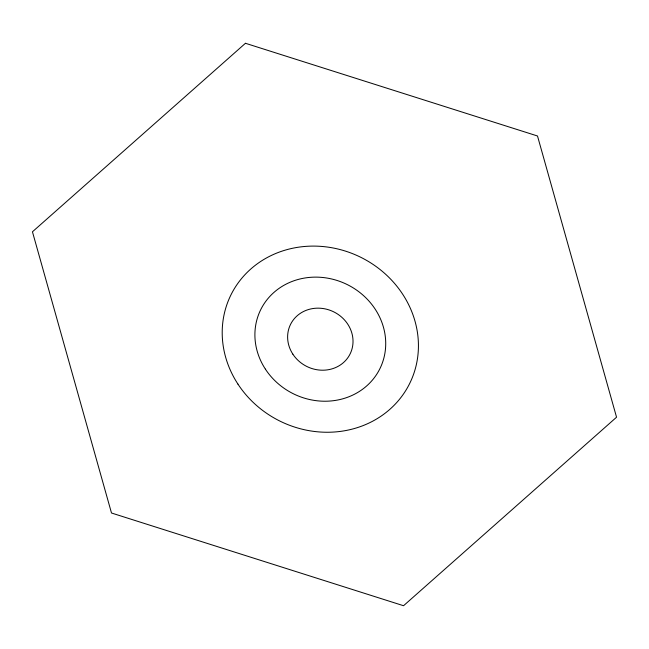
<?xml version="1.0" encoding="UTF-8"?>
<svg xmlns="http://www.w3.org/2000/svg" width="649" height="649" viewBox="0 0 649 649"><rect width="100%" height="100%" fill="white"/><g stroke="black" fill="none" stroke-linecap="round" stroke-linejoin="round"><path stroke-width="0.97" d="M245.452 43.28L32.45 231.79L111.498 513.01L403.548 605.72L616.55 417.21L537.502 135.99L245.452 43.28M237.932 384.094A99.743 91.331 26.6 0 0 407.653 387.323A99.743 91.331 26.6 0 0 315.357 246.117A99.743 91.331 26.6 0 0 237.932 384.094M292.853 354.151A33.245 30.446 26.6 0 0 349.43 355.23A33.245 30.446 26.6 0 0 318.659 308.161A33.245 30.446 26.6 0 0 292.853 354.151M265.392 369.127A66.498 60.884 26.6 0 0 378.537 371.277A66.498 60.884 26.6 0 0 317.012 277.139A66.498 60.884 26.6 0 0 265.392 369.127"/></g></svg>
